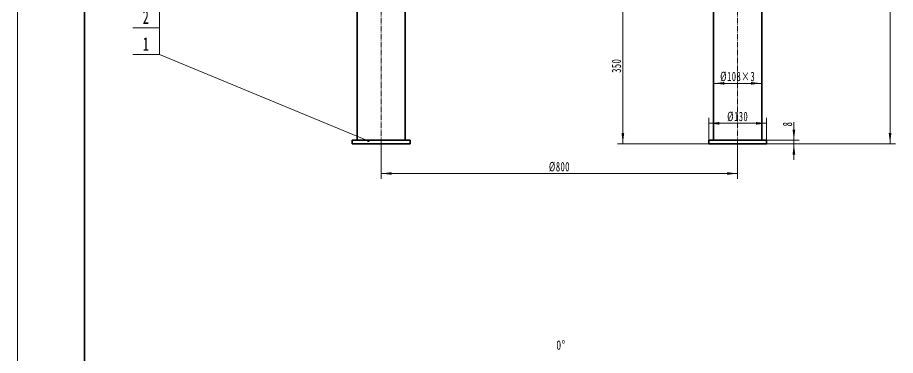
# Model space of a CAD drawing. Header units: millimetres. Extents: x -1782 to 1782, y -2523 to 2523.
# Drawn here: x -1782 to 188, y -1034 to -276 of the extents above; entities that cross this region are included whole.
import ezdxf

# ---------------------------------------------------------------- set-up
doc = ezdxf.new("R2010")
doc.units = ezdxf.units.MM
doc.linetypes.add('点画线', pattern=[18, 12, -2, 2, -2])
doc.layers.get('0').update_dxf_attribs({"lineweight": 35})
for name, color, linetype, lineweight in [('中心线层', 1, '点画线', 18), ('尺寸线层', 3, 'Continuous', 18), ('粗实线层', 7, 'Continuous', 35), ('细实线层', 4, 'Continuous', 18)]:
    doc.layers.add(name, color=color, linetype=linetype, lineweight=lineweight)
doc.styles.add('标准', font='', dxfattribs={"width": 0.667})
doc.styles.get('标准').set_extended_font_data('宋体')
doc.dimstyles.new('标准', dxfattribs={"dimscale": 6, "dimtxt": 3.5, "dimasz": 4, "dimexe": 2, "dimexo": 0, "dimtad": 1, "dimdsep": 46, "dimtxsty": '标准', "dimblk": '_CAXARROW', "dimcen": 0, "dimdle": 6, "dimazin": 2, "dimtfac": 0.707107, "dimtdec": 3, "dimtmove": 2, "dimatfit": 3, "dimfxl": 1, "dimfrac": 2, "dimtolj": 1, "dimarcsym": 1})

# ---------------------------------------------------------------- blocks, each defined once
blk = doc.blocks.new('*X3')
at = {"layer": '粗实线层'}
blk.add_line((-272, -410.5), (-272, 410.5), dxfattribs=at)
at = {"layer": '细实线层'}
blk.add_line((-297, -420.5), (-297, 420.5), dxfattribs=at)
blk = doc.blocks.new('*X9')
at = {"layer": '尺寸线层', "linetype": 'Continuous'}
for points in [[(175.8, 2029.7), (172.8, 2005.7), (178.8, 2005.7)], [(175.8, -559.6), (172.8, -535.6), (178.8, -535.6)]]:
    blk.add_hatch(color=0, dxfattribs=at).paths.add_polyline_path(points, flags=0)
at = {"layer": '尺寸线层', "color": 0, "linetype": 'Continuous'}
for p, q in [((-479.4, 2029.7), (187.8, 2029.7)), ((175.8, -559.6), (175.8, 2029.7)), ((-101.2, -559.6), (187.8, -559.6))]:
    blk.add_line(p, q, dxfattribs=at)
at = {"layer": '尺寸线层', "color": 0, "insert": (161.5, 735), "char_height": 21, "width": 123.199, "attachment_point": 5, "rotation": 90, "line_spacing_factor": 1.15057, "style": '标准'}
blk.add_mtext('\\T1.1;～2589', dxfattribs=at)
blk = doc.blocks.new('_CAXARROW')
blk.add_hatch(color=0).paths.add_polyline_path([(0, 0), (-1, 0.125), (-1, -0.125)], flags=0)
blk = doc.blocks.new('*X16')
at = {"layer": '尺寸线层', "linetype": 'Continuous'}
for points in [[(-423.8, -209.6), (-420.8, -233.6), (-426.8, -233.6)], [(-423.8, -559.6), (-420.8, -535.6), (-426.8, -535.6)]]:
    blk.add_hatch(color=0, dxfattribs=at).paths.add_polyline_path(points, flags=0)
at = {"layer": '尺寸线层', "color": 0, "linetype": 'Continuous'}
for p, q in [((-534.3, -209.6), (-411.8, -209.6)), ((-423.8, -209.6), (-423.8, -559.6)), ((-231.2, -559.6), (-435.8, -559.6))]:
    blk.add_line(p, q, dxfattribs=at)
at = {"layer": '尺寸线层', "color": 0, "insert": (-438.2, -384.6), "char_height": 21, "width": 59.721, "attachment_point": 5, "rotation": 90, "line_spacing_factor": 1.15057, "style": '标准'}
blk.add_mtext('\\T1.1;350', dxfattribs=at)
blk = doc.blocks.new('*X20')
at = {"layer": '尺寸线层', "linetype": 'Continuous'}
for points in [[(-220.2, -423.9), (-196.2, -420.9), (-196.2, -426.9)], [(-112.2, -423.9), (-136.2, -420.9), (-136.2, -426.9)]]:
    blk.add_hatch(color=0, dxfattribs=at).paths.add_polyline_path(points, flags=0)
at = {"layer": '尺寸线层', "color": 0, "linetype": 'Continuous'}
for p, q in [((-220.2, -403.2), (-220.2, -435.9)), ((-112.2, -402.7), (-112.2, -435.9)), ((-220.2, -423.9), (-112.2, -423.9))]:
    blk.add_line(p, q, dxfattribs=at)
at = {"layer": '尺寸线层', "color": 0, "insert": (-166.2, -408.9), "char_height": 21, "width": 146.487, "attachment_point": 5, "line_spacing_factor": 1.15057, "style": '标准'}
blk.add_mtext('\\T1.1;%%C108×3', dxfattribs=at)
blk = doc.blocks.new('*X21')
at = {"layer": '尺寸线层', "linetype": 'Continuous'}
for points in [[(-231.2, -513.6), (-207.2, -510.6), (-207.2, -516.6)], [(-101.2, -513.6), (-125.2, -510.6), (-125.2, -516.6)]]:
    blk.add_hatch(color=0, dxfattribs=at).paths.add_polyline_path(points, flags=0)
at = {"layer": '尺寸线层', "color": 0, "linetype": 'Continuous'}
for p, q in [((-231.2, -551.6), (-231.2, -501.6)), ((-101.2, -551.6), (-101.2, -501.6)), ((-231.2, -513.6), (-101.2, -513.6))]:
    blk.add_line(p, q, dxfattribs=at)
at = {"layer": '尺寸线层', "color": 0, "insert": (-166.2, -498.6), "char_height": 21, "width": 82.853, "attachment_point": 5, "line_spacing_factor": 1.15057, "style": '标准'}
blk.add_mtext('\\T1.1;%%C130', dxfattribs=at)
blk = doc.blocks.new('*X22')
at = {"layer": '尺寸线层', "linetype": 'Continuous'}
for points in [[(-40, -551.6), (-43, -527.6), (-37, -527.6)], [(-40, -559.6), (-43, -583.6), (-37, -583.6)]]:
    blk.add_hatch(color=0, dxfattribs=at).paths.add_polyline_path(points, flags=0)
at = {"layer": '尺寸线层', "color": 0, "linetype": 'Continuous'}
for p, q in [((-40, -595.6), (-40, -511.1)), ((-101.2, -551.6), (-28, -551.6)), ((-101.2, -559.6), (-28, -559.6))]:
    blk.add_line(p, q, dxfattribs=at)
at = {"layer": '尺寸线层', "color": 0, "insert": (-54.4, -515.2), "char_height": 21, "width": 42, "attachment_point": 5, "rotation": 90, "line_spacing_factor": 1.15057, "style": '标准'}
blk.add_mtext('\\T1.1;8', dxfattribs=at)
blk = doc.blocks.new('*X23')
at = {"layer": '尺寸线层', "linetype": 'Continuous'}
for points in [[(-966.2, -626.1), (-942.2, -623.1), (-942.2, -629.1)], [(-166.2, -626.1), (-190.2, -623.1), (-190.2, -629.1)]]:
    blk.add_hatch(color=0, dxfattribs=at).paths.add_polyline_path(points, flags=0)
at = {"layer": '尺寸线层', "color": 0, "linetype": 'Continuous'}
for p, q in [((-966.2, -559.6), (-966.2, -638.1)), ((-166.2, -559.6), (-166.2, -638.1)), ((-966.2, -626.1), (-166.2, -626.1))]:
    blk.add_line(p, q, dxfattribs=at)
at = {"layer": '尺寸线层', "color": 0, "insert": (-566.2, -611.2), "char_height": 21, "width": 82.853, "attachment_point": 5, "line_spacing_factor": 1.15057, "style": '标准'}
blk.add_mtext('\\T1.1;%%C800', dxfattribs=at)
blk = doc.blocks.new('*X61')
at = {"layer": '细实线层', "lineweight": 18}
h = blk.add_hatch(color=0, dxfattribs=at)
edge = h.paths.add_edge_path(flags=0)
edge.add_arc((0, 0), 3, 0, 360)
at = {"layer": '细实线层', "color": 0}
for p, q in [((-528.7, 313.3), (-468.7, 313.3)), ((-468.7, 253.3), (-468.7, 313.3)), ((-528.7, 253.3), (-468.7, 253.3)), ((-468.7, 193.3), (-468.7, 253.3)), ((-468.7, 193.3), (-528.7, 193.3)), ((0, 0), (-468.7, 193.3))]:
    blk.add_line(p, q, dxfattribs=at)
at = {"layer": '细实线层', "color": 0, "lineweight": 18, "char_height": 30, "width": 102, "attachment_point": 8, "line_spacing_factor": 1.15057, "style": '标准'}
for s, insert in [('\\T1.1;3', (-498.7, 322.3)), ('\\T1.1;2', (-498.7, 262.3)), ('\\T1.1;1', (-498.7, 202.3))]:
    blk.add_mtext(s, dxfattribs=dict(at, insert=insert))

msp = doc.modelspace()

# ---------------------------------------------------------------- linework, layer by layer
for p, q in [((-1020.233, -551.637), (-1020.233, -55.736)), ((-112.233, -551.637), (-112.233, -55.736)), ((-912.233, -551.637), (-912.233, -113.028)), ((-220.233, -551.637), (-220.233, -113.028)), ((-1031.233, -559.637), (-1031.233, -551.637)), ((-901.233, -551.637), (-1031.233, -551.637)), ((-901.233, -559.637), (-1031.233, -559.637)), ((-901.233, -559.637), (-901.233, -551.637)), ((-231.233, -559.637), (-231.233, -551.637)), ((-231.233, -551.637), (-101.233, -551.637)), ((-231.233, -559.637), (-101.233, -559.637)), ((-101.233, -559.637), (-101.233, -551.637))]:
    msp.add_line(p, q)
at = {"layer": '中心线层'}
for p, q in [((-966.233, -559.637), (-966.233, -80.362)), ((-166.233, -559.637), (-166.233, -80.362))]:
    msp.add_line(p, q, dxfattribs=at)

# ---------------------------------------------------------------- block references
at = {"xscale": 6, "yscale": 6, "zscale": 6}
msp.add_blockref('*X3', (0, 0), dxfattribs=at)
at = {"layer": '细实线层'}
msp.add_blockref('*X61', (-994.94, -552.74), dxfattribs=at)

# ---------------------------------------------------------------- texts
at = {"layer": '尺寸线层', "insert": (-573.078, -1000.468), "char_height": 21, "width": 55.18549, "attachment_point": 1, "line_spacing_factor": 1.15057, "style": '标准'}
msp.add_mtext('\\T1.1;{\\W0.75;0%%D}', dxfattribs=at)

# ---------------------------------------------------------------- dimensions: what is measured, and where the dimension line sits
at = {"layer": '尺寸线层'}
dim = msp.add_linear_dim(base=(175.826, 2029.65), p1=(-101.233, -559.637), p2=(-479.435, 2029.65), angle=90, text='～2589', dimstyle='标准', override={"dimsah": 1, "dimtfac": 1, "dimtfill": 1, "dimtzin": 8}, dxfattribs=at)
dim.commit()
dim.dimension.update_dxf_attribs({"geometry": '*X9', "text_midpoint": (175.826, 735.006)})
for base, p1, p2, angle, override, picture, middle in [((-423.842, -559.637), (-534.287, -209.637), (-231.233, -559.637), 270, {"dimsah": 1, "dimtfill": 1, "dimtzin": 8}, '*X16', (-423.842, -384.637)), ((-112.233, -423.893), (-220.233, -403.23), (-112.233, -402.726), 0, {"dimpost": '%%C<>×3', "dimsah": 1, "dimtfac": 1, "dimtfill": 1, "dimtzin": 8}, '*X20', (-166.233, -423.893)), ((-101.233, -513.601), (-231.233, -551.637), (-101.233, -551.637), 0, {"dimpost": '%%C<>', "dimsah": 1, "dimtfac": 1, "dimtfill": 1, "dimtzin": 8}, '*X21', (-166.233, -513.601)), ((-166.233, -626.146), (-966.233, -559.637), (-166.233, -559.637), 0, {"dimpost": '%%C<>', "dimsah": 1, "dimtfac": 1, "dimtfill": 1, "dimtzin": 8}, '*X23', (-566.233, -626.146))]:
    dim = msp.add_linear_dim(base=base, p1=p1, p2=p2, angle=angle, dimstyle='标准', override=override, dxfattribs=at)
    dim.commit()
    dim.dimension.update_dxf_attribs({"geometry": picture, "text_midpoint": middle})
dim = msp.add_linear_dim(base=(-40.005, -551.637), p1=(-101.233, -559.637), p2=(-101.233, -551.637), angle=90, dimstyle='标准', override={"dimsah": 1, "dimtfill": 1, "dimtzin": 8}, dxfattribs=at)
dim.commit()
dim.dimension.update_dxf_attribs({"geometry": '*X22', "text_midpoint": (-40.005, -515.169), "dimtype": 160})

doc.saveas('drawing.dxf')
